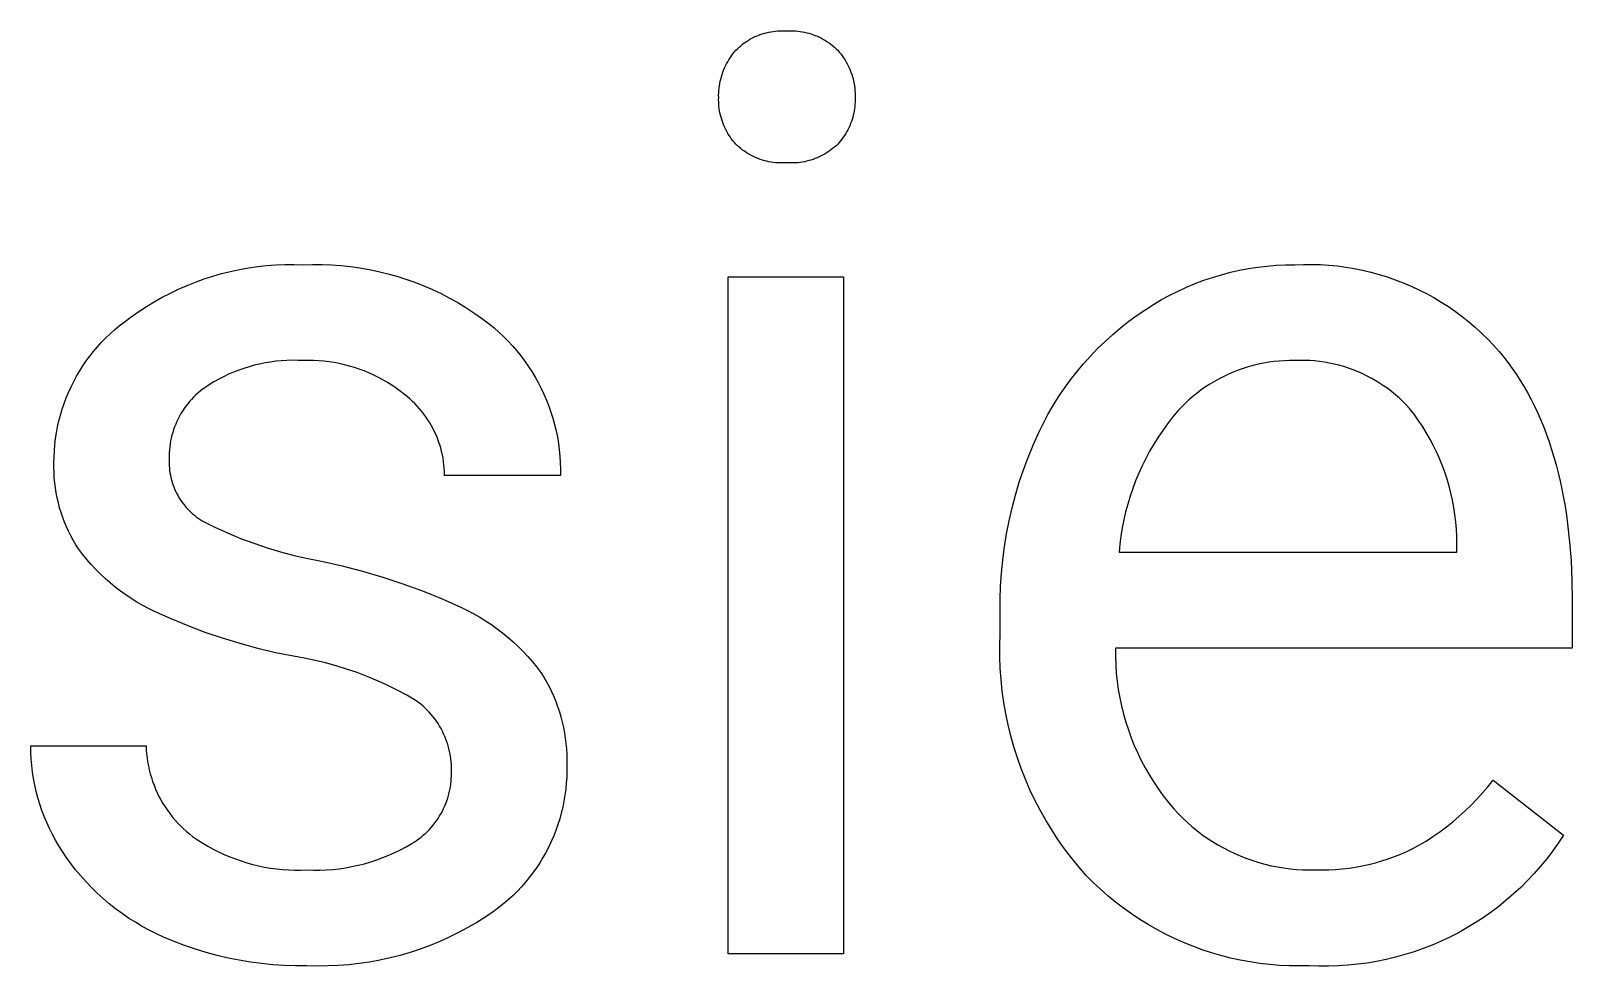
# Model space of a CAD drawing. Header units: millimetres. Extents: x 1102 to 5170, y 19 to 2862.
# Drawn here: x 3827.29 to 3873.35, y 199.08 to 227.03 of the extents above; entities that cross this region are included whole.
import ezdxf

# ---------------------------------------------------------------- set-up
doc = ezdxf.new("R2010")
doc.units = ezdxf.units.MM
doc.header["$MEASUREMENT"] = 0
doc.layers.add('Domyślny', color=7, linetype='Continuous', true_color=0x000000)

msp = doc.modelspace()

# ---------------------------------------------------------------- linework, layer by layer
at = {"layer": 'Domyślny'}
for p, q in [((3848.503, 226.583), (3848.555, 226.625)), ((3848.555, 226.625), (3848.609, 226.665)), ((3848.609, 226.665), (3848.664, 226.703)), ((3848.664, 226.703), (3848.72, 226.74)), ((3848.72, 226.74), (3848.778, 226.774)), ((3848.778, 226.774), (3848.837, 226.806)), ((3848.837, 226.806), (3848.896, 226.836)), ((3848.896, 226.836), (3848.957, 226.864)), ((3848.957, 226.864), (3849.019, 226.89)), ((3849.019, 226.89), (3849.082, 226.914)), ((3849.082, 226.914), (3849.145, 226.936)), ((3849.145, 226.936), (3849.209, 226.955)), ((3849.209, 226.955), (3849.274, 226.972)), ((3849.274, 226.972), (3849.339, 226.987)), ((3849.339, 226.987), (3849.405, 227)), ((3849.405, 227), (3849.472, 227.01)), ((3849.472, 227.01), (3849.538, 227.018)), ((3849.538, 227.018), (3849.605, 227.024)), ((3849.605, 227.024), (3849.672, 227.027)), ((3849.672, 227.027), (3849.739, 227.028)), ((3849.739, 227.028), (3849.806, 227.027)), ((3849.806, 227.027), (3849.873, 227.023)), ((3849.873, 227.023), (3849.94, 227.026)), ((3849.94, 227.026), (3850.007, 227.028)), ((3850.007, 227.028), (3850.075, 227.027)), ((3850.075, 227.027), (3850.142, 227.023)), ((3850.142, 227.023), (3850.209, 227.017)), ((3850.209, 227.017), (3850.276, 227.009)), ((3850.276, 227.009), (3850.342, 226.999)), ((3850.342, 226.999), (3850.408, 226.986)), ((3850.408, 226.986), (3850.474, 226.972)), ((3850.474, 226.972), (3850.539, 226.954)), ((3850.539, 226.954), (3850.604, 226.935)), ((3850.604, 226.935), (3850.667, 226.913)), ((3850.667, 226.913), (3850.73, 226.89)), ((3850.73, 226.89), (3850.793, 226.864)), ((3850.793, 226.864), (3850.854, 226.836)), ((3850.854, 226.836), (3850.914, 226.805)), ((3850.914, 226.805), (3850.973, 226.773)), ((3850.973, 226.773), (3851.031, 226.739)), ((3851.031, 226.739), (3851.088, 226.703)), ((3851.088, 226.703), (3851.143, 226.665)), ((3851.143, 226.665), (3851.197, 226.625)), ((3848.112, 226.106), (3848.147, 226.166)), ((3848.147, 226.166), (3848.185, 226.225)), ((3848.185, 226.225), (3848.225, 226.282)), ((3848.225, 226.282), (3848.266, 226.339)), ((3848.266, 226.339), (3848.31, 226.393)), ((3848.31, 226.393), (3848.355, 226.447)), ((3848.355, 226.447), (3848.403, 226.494)), ((3848.403, 226.494), (3848.452, 226.539)), ((3848.452, 226.539), (3848.503, 226.583)), ((3851.197, 226.625), (3851.25, 226.583)), ((3851.25, 226.583), (3851.301, 226.539)), ((3851.301, 226.539), (3851.351, 226.494)), ((3851.351, 226.494), (3851.399, 226.447)), ((3851.399, 226.447), (3851.445, 226.394)), ((3851.445, 226.394), (3851.489, 226.339)), ((3851.489, 226.339), (3851.531, 226.283)), ((3851.531, 226.283), (3851.571, 226.226)), ((3851.571, 226.226), (3851.61, 226.167)), ((3851.61, 226.167), (3851.646, 226.107)), ((3847.922, 225.656), (3847.942, 225.723)), ((3847.942, 225.723), (3847.965, 225.789)), ((3847.965, 225.789), (3847.99, 225.854)), ((3847.99, 225.854), (3848.017, 225.918)), ((3848.017, 225.918), (3848.047, 225.982)), ((3848.047, 225.982), (3848.078, 226.044)), ((3848.078, 226.044), (3848.112, 226.106)), ((3851.646, 226.107), (3851.68, 226.046)), ((3851.68, 226.046), (3851.712, 225.983)), ((3851.712, 225.983), (3851.742, 225.92)), ((3851.742, 225.92), (3851.769, 225.855)), ((3851.769, 225.855), (3851.795, 225.79)), ((3851.795, 225.79), (3851.818, 225.724)), ((3851.818, 225.724), (3851.839, 225.657)), ((3847.844, 225.174), (3847.848, 225.243)), ((3847.848, 225.243), (3847.855, 225.313)), ((3847.855, 225.313), (3847.863, 225.382)), ((3847.863, 225.382), (3847.875, 225.451)), ((3847.875, 225.451), (3847.888, 225.52)), ((3847.888, 225.52), (3847.904, 225.588)), ((3847.904, 225.588), (3847.922, 225.656)), ((3851.839, 225.657), (3851.857, 225.589)), ((3851.857, 225.589), (3851.873, 225.521)), ((3851.873, 225.521), (3851.887, 225.452)), ((3851.887, 225.452), (3851.898, 225.383)), ((3851.898, 225.383), (3851.907, 225.314)), ((3851.907, 225.314), (3851.914, 225.244)), ((3851.914, 225.244), (3851.918, 225.174)), ((3847.842, 225.104), (3847.844, 225.174)), ((3847.843, 225.034), (3847.842, 225.104)), ((3847.842, 224.968), (3847.843, 225.034)), ((3847.843, 224.901), (3847.842, 224.968)), ((3847.847, 224.835), (3847.843, 224.901)), ((3847.852, 224.769), (3847.847, 224.835)), ((3851.915, 224.835), (3851.91, 224.769)), ((3851.919, 224.901), (3851.915, 224.835)), ((3851.918, 225.174), (3851.92, 225.104)), ((3851.92, 225.104), (3851.919, 225.034)), ((3851.919, 225.034), (3851.92, 224.967)), ((3851.92, 224.967), (3851.919, 224.901)), ((3847.86, 224.704), (3847.852, 224.769)), ((3847.87, 224.638), (3847.86, 224.704)), ((3847.882, 224.573), (3847.87, 224.638)), ((3847.897, 224.509), (3847.882, 224.573)), ((3847.913, 224.445), (3847.897, 224.509)), ((3847.932, 224.381), (3847.913, 224.445)), ((3847.953, 224.318), (3847.932, 224.381)), ((3851.829, 224.38), (3851.808, 224.317)), ((3851.848, 224.443), (3851.829, 224.38)), ((3851.864, 224.508), (3851.848, 224.443)), ((3851.879, 224.572), (3851.864, 224.508)), ((3851.891, 224.637), (3851.879, 224.572)), ((3851.902, 224.703), (3851.891, 224.637)), ((3851.91, 224.769), (3851.902, 224.703)), ((3847.975, 224.256), (3847.953, 224.318)), ((3848, 224.195), (3847.975, 224.256)), ((3848.027, 224.135), (3848, 224.195)), ((3848.056, 224.075), (3848.027, 224.135)), ((3848.087, 224.017), (3848.056, 224.075)), ((3848.12, 223.959), (3848.087, 224.017)), ((3848.154, 223.903), (3848.12, 223.959)), ((3848.191, 223.848), (3848.154, 223.903)), ((3851.602, 223.902), (3851.565, 223.847)), ((3851.638, 223.958), (3851.602, 223.902)), ((3851.671, 224.015), (3851.638, 223.958)), ((3851.702, 224.074), (3851.671, 224.015)), ((3851.732, 224.133), (3851.702, 224.074)), ((3851.759, 224.194), (3851.732, 224.133)), ((3851.784, 224.255), (3851.759, 224.194)), ((3851.808, 224.317), (3851.784, 224.255)), ((3848.229, 223.794), (3848.191, 223.848)), ((3848.27, 223.741), (3848.229, 223.794)), ((3848.312, 223.69), (3848.27, 223.741)), ((3848.355, 223.641), (3848.312, 223.69)), ((3848.404, 223.595), (3848.355, 223.641)), ((3848.453, 223.55), (3848.404, 223.595)), ((3848.505, 223.508), (3848.453, 223.55)), ((3848.557, 223.467), (3848.505, 223.508)), ((3848.612, 223.428), (3848.557, 223.467)), ((3848.667, 223.391), (3848.612, 223.428)), ((3851.14, 223.429), (3851.085, 223.392)), ((3851.195, 223.468), (3851.14, 223.429)), ((3851.248, 223.508), (3851.195, 223.468)), ((3851.3, 223.551), (3851.248, 223.508)), ((3851.35, 223.595), (3851.3, 223.551)), ((3851.399, 223.641), (3851.35, 223.595)), ((3851.443, 223.69), (3851.399, 223.641)), ((3851.486, 223.741), (3851.443, 223.69)), ((3851.526, 223.793), (3851.486, 223.741)), ((3851.565, 223.847), (3851.526, 223.793)), ((3848.724, 223.356), (3848.667, 223.391)), ((3848.781, 223.323), (3848.724, 223.356)), ((3848.84, 223.292), (3848.781, 223.323)), ((3848.9, 223.262), (3848.84, 223.292)), ((3848.961, 223.235), (3848.9, 223.262)), ((3849.023, 223.21), (3848.961, 223.235)), ((3849.085, 223.187), (3849.023, 223.21)), ((3849.149, 223.166), (3849.085, 223.187)), ((3849.213, 223.148), (3849.149, 223.166)), ((3849.277, 223.131), (3849.213, 223.148)), ((3849.342, 223.117), (3849.277, 223.131)), ((3849.408, 223.105), (3849.342, 223.117)), ((3849.474, 223.095), (3849.408, 223.105)), ((3849.54, 223.088), (3849.474, 223.095)), ((3849.606, 223.082), (3849.54, 223.088)), ((3849.673, 223.079), (3849.606, 223.082)), ((3849.74, 223.079), (3849.673, 223.079)), ((3849.806, 223.08), (3849.74, 223.079)), ((3849.873, 223.084), (3849.806, 223.08)), ((3849.94, 223.08), (3849.873, 223.084)), ((3850.007, 223.079), (3849.94, 223.08)), ((3850.074, 223.08), (3850.007, 223.079)), ((3850.14, 223.083), (3850.074, 223.08)), ((3850.207, 223.088), (3850.14, 223.083)), ((3850.274, 223.096), (3850.207, 223.088)), ((3850.34, 223.106), (3850.274, 223.096)), ((3850.406, 223.118), (3850.34, 223.106)), ((3850.471, 223.132), (3850.406, 223.118)), ((3850.536, 223.149), (3850.471, 223.132)), ((3850.6, 223.167), (3850.536, 223.149)), ((3850.664, 223.188), (3850.6, 223.167)), ((3850.727, 223.211), (3850.664, 223.188)), ((3850.789, 223.236), (3850.727, 223.211)), ((3850.85, 223.263), (3850.789, 223.236)), ((3850.91, 223.292), (3850.85, 223.263)), ((3850.969, 223.323), (3850.91, 223.292)), ((3851.028, 223.357), (3850.969, 223.323)), ((3851.085, 223.392), (3851.028, 223.357)), ((3832.726, 219.697), (3832.989, 219.772)), ((3832.989, 219.772), (3833.254, 219.838)), ((3833.254, 219.838), (3833.522, 219.895)), ((3833.522, 219.895), (3833.791, 219.943)), ((3833.791, 219.943), (3834.061, 219.982)), ((3834.061, 219.982), (3834.333, 220.012)), ((3834.333, 220.012), (3834.605, 220.033)), ((3834.605, 220.033), (3834.878, 220.044)), ((3834.878, 220.044), (3835.152, 220.047)), ((3835.152, 220.047), (3835.425, 220.04)), ((3835.425, 220.04), (3835.708, 220.048)), ((3835.708, 220.048), (3835.992, 220.047)), ((3835.992, 220.047), (3836.275, 220.036)), ((3836.275, 220.036), (3836.558, 220.015)), ((3836.558, 220.015), (3836.84, 219.985)), ((3836.84, 219.985), (3837.121, 219.946)), ((3837.121, 219.946), (3837.401, 219.897)), ((3837.401, 219.897), (3837.678, 219.839)), ((3837.678, 219.839), (3837.954, 219.771)), ((3837.954, 219.771), (3838.227, 219.694)), ((3862.602, 219.662), (3862.868, 219.741)), ((3862.868, 219.741), (3863.137, 219.812)), ((3863.137, 219.812), (3863.407, 219.873)), ((3863.407, 219.873), (3863.68, 219.924)), ((3863.68, 219.924), (3863.955, 219.967)), ((3863.955, 219.967), (3864.231, 219.999)), ((3864.231, 219.999), (3864.507, 220.022)), ((3864.507, 220.022), (3864.785, 220.036)), ((3864.785, 220.036), (3865.062, 220.04)), ((3865.062, 220.04), (3865.317, 220.05)), ((3865.317, 220.05), (3865.571, 220.05)), ((3865.571, 220.05), (3865.826, 220.043)), ((3865.826, 220.043), (3866.08, 220.027)), ((3866.08, 220.027), (3866.333, 220.002)), ((3866.333, 220.002), (3866.585, 219.968)), ((3866.585, 219.968), (3866.836, 219.926)), ((3866.836, 219.926), (3867.086, 219.876)), ((3867.086, 219.876), (3867.333, 219.817)), ((3867.333, 219.817), (3867.579, 219.75)), ((3867.579, 219.75), (3867.822, 219.675)), ((3831.457, 219.194), (3831.704, 219.312)), ((3831.704, 219.312), (3831.955, 219.421)), ((3831.955, 219.421), (3832.209, 219.522)), ((3832.209, 219.522), (3832.466, 219.614)), ((3832.466, 219.614), (3832.726, 219.697)), ((3838.227, 219.694), (3838.497, 219.608)), ((3838.497, 219.608), (3838.764, 219.513)), ((3838.764, 219.513), (3839.028, 219.409)), ((3839.028, 219.409), (3839.289, 219.296)), ((3839.289, 219.296), (3839.545, 219.175)), ((3848.123, 199.45), (3848.123, 219.682)), ((3848.123, 219.682), (3851.57, 219.682)), ((3851.57, 219.682), (3851.57, 199.45)), ((3861.57, 219.253), (3861.823, 219.368)), ((3861.823, 219.368), (3862.079, 219.475)), ((3862.079, 219.475), (3862.339, 219.573)), ((3862.339, 219.573), (3862.602, 219.662)), ((3867.822, 219.675), (3868.062, 219.592)), ((3868.062, 219.592), (3868.3, 219.5)), ((3868.3, 219.5), (3868.534, 219.401)), ((3868.534, 219.401), (3868.765, 219.293)), ((3868.765, 219.293), (3868.992, 219.178)), ((3830.743, 218.793), (3830.976, 218.935)), ((3830.976, 218.935), (3831.215, 219.068)), ((3831.215, 219.068), (3831.457, 219.194)), ((3839.545, 219.175), (3839.797, 219.044)), ((3839.797, 219.044), (3840.044, 218.906)), ((3840.044, 218.906), (3840.287, 218.759)), ((3860.604, 218.706), (3860.839, 218.855)), ((3860.839, 218.855), (3861.078, 218.996)), ((3861.078, 218.996), (3861.322, 219.129)), ((3861.322, 219.129), (3861.57, 219.253)), ((3868.992, 219.178), (3869.215, 219.055)), ((3869.215, 219.055), (3869.434, 218.925)), ((3869.434, 218.925), (3869.648, 218.788)), ((3830.072, 218.322), (3830.29, 218.487)), ((3830.29, 218.487), (3830.514, 218.644)), ((3830.514, 218.644), (3830.743, 218.793)), ((3840.287, 218.759), (3840.525, 218.604)), ((3840.525, 218.604), (3840.757, 218.441)), ((3840.757, 218.441), (3840.984, 218.271)), ((3859.855, 218.157), (3860.098, 218.349)), ((3860.098, 218.349), (3860.348, 218.531)), ((3860.348, 218.531), (3860.604, 218.706)), ((3869.648, 218.788), (3869.857, 218.643)), ((3869.857, 218.643), (3870.062, 218.492)), ((3870.062, 218.492), (3870.261, 218.333)), ((3829.527, 217.851), (3829.657, 217.976)), ((3829.657, 217.976), (3829.791, 218.096)), ((3829.791, 218.096), (3829.93, 218.212)), ((3829.93, 218.212), (3830.072, 218.322)), ((3840.984, 218.271), (3841.132, 218.149)), ((3841.132, 218.149), (3841.276, 218.022)), ((3841.276, 218.022), (3841.416, 217.891)), ((3841.416, 217.891), (3841.551, 217.755)), ((3859.389, 217.75), (3859.618, 217.957)), ((3859.618, 217.957), (3859.855, 218.157)), ((3870.261, 218.333), (3870.455, 218.168)), ((3870.455, 218.168), (3870.643, 217.997)), ((3870.643, 217.997), (3870.825, 217.819)), ((3829.052, 217.31), (3829.164, 217.451)), ((3829.164, 217.451), (3829.28, 217.589)), ((3829.28, 217.589), (3829.401, 217.722)), ((3829.401, 217.722), (3829.527, 217.851)), ((3841.551, 217.755), (3841.682, 217.614)), ((3841.682, 217.614), (3841.808, 217.469)), ((3841.808, 217.469), (3841.928, 217.319)), ((3858.952, 217.311), (3859.167, 217.534)), ((3859.167, 217.534), (3859.389, 217.75)), ((3870.825, 217.819), (3871.001, 217.635)), ((3871.001, 217.635), (3871.171, 217.445)), ((3871.171, 217.445), (3871.305, 217.281)), ((3828.747, 216.864), (3828.843, 217.016)), ((3828.843, 217.016), (3828.945, 217.165)), ((3828.945, 217.165), (3829.052, 217.31)), ((3833.809, 216.991), (3833.653, 216.942)), ((3833.966, 217.034), (3833.809, 216.991)), ((3834.125, 217.072), (3833.966, 217.034)), ((3834.285, 217.104), (3834.125, 217.072)), ((3834.447, 217.131), (3834.285, 217.104)), ((3834.609, 217.153), (3834.447, 217.131)), ((3834.771, 217.169), (3834.609, 217.153)), ((3834.935, 217.179), (3834.771, 217.169)), ((3835.098, 217.183), (3834.935, 217.179)), ((3835.261, 217.182), (3835.098, 217.183)), ((3835.425, 217.175), (3835.261, 217.182)), ((3835.58, 217.178), (3835.425, 217.175)), ((3835.735, 217.176), (3835.58, 217.178)), ((3835.89, 217.168), (3835.735, 217.176)), ((3836.045, 217.156), (3835.89, 217.168)), ((3836.199, 217.137), (3836.045, 217.156)), ((3836.353, 217.114), (3836.199, 217.137)), ((3836.505, 217.085), (3836.353, 217.114)), ((3836.657, 217.051), (3836.505, 217.085)), ((3836.807, 217.012), (3836.657, 217.051)), ((3836.956, 216.968), (3836.807, 217.012)), ((3837.103, 216.918), (3836.956, 216.968)), ((3841.928, 217.319), (3842.044, 217.166)), ((3842.044, 217.166), (3842.154, 217.009)), ((3842.154, 217.009), (3842.259, 216.848)), ((3858.547, 216.843), (3858.745, 217.08)), ((3858.745, 217.08), (3858.952, 217.311)), ((3863.666, 216.987), (3863.516, 216.94)), ((3863.818, 217.029), (3863.666, 216.987)), ((3863.97, 217.066), (3863.818, 217.029)), ((3864.124, 217.098), (3863.97, 217.066)), ((3864.279, 217.124), (3864.124, 217.098)), ((3864.435, 217.145), (3864.279, 217.124)), ((3864.591, 217.16), (3864.435, 217.145)), ((3864.748, 217.171), (3864.591, 217.16)), ((3864.905, 217.176), (3864.748, 217.171)), ((3865.062, 217.175), (3864.905, 217.176)), ((3865.21, 217.18), (3865.062, 217.175)), ((3865.358, 217.179), (3865.21, 217.18)), ((3865.505, 217.173), (3865.358, 217.179)), ((3865.652, 217.163), (3865.505, 217.173)), ((3865.799, 217.147), (3865.652, 217.163)), ((3865.945, 217.126), (3865.799, 217.147)), ((3866.091, 217.1), (3865.945, 217.126)), ((3866.235, 217.07), (3866.091, 217.1)), ((3866.379, 217.034), (3866.235, 217.07)), ((3866.521, 216.994), (3866.379, 217.034)), ((3866.661, 216.949), (3866.521, 216.994)), ((3871.305, 217.281), (3871.434, 217.112)), ((3871.434, 217.112), (3871.56, 216.939)), ((3828.489, 216.389), (3828.57, 216.55)), ((3828.57, 216.55), (3828.656, 216.709)), ((3828.656, 216.709), (3828.747, 216.864)), ((3832.76, 216.539), (3832.62, 216.455)), ((3832.903, 216.619), (3832.76, 216.539)), ((3833.048, 216.694), (3832.903, 216.619)), ((3833.196, 216.764), (3833.048, 216.694)), ((3833.346, 216.828), (3833.196, 216.764)), ((3833.498, 216.888), (3833.346, 216.828)), ((3833.653, 216.942), (3833.498, 216.888)), ((3837.249, 216.864), (3837.103, 216.918)), ((3837.392, 216.805), (3837.249, 216.864)), ((3837.534, 216.74), (3837.392, 216.805)), ((3837.673, 216.671), (3837.534, 216.74)), ((3837.809, 216.598), (3837.673, 216.671)), ((3837.943, 216.519), (3837.809, 216.598)), ((3838.075, 216.436), (3837.943, 216.519)), ((3842.259, 216.848), (3842.358, 216.683)), ((3842.358, 216.683), (3842.451, 216.516)), ((3842.451, 216.516), (3842.539, 216.345)), ((3858.174, 216.348), (3858.356, 216.599)), ((3858.356, 216.599), (3858.547, 216.843)), ((3862.659, 216.554), (3862.524, 216.472)), ((3862.796, 216.63), (3862.659, 216.554)), ((3862.935, 216.702), (3862.796, 216.63)), ((3863.078, 216.769), (3862.935, 216.702)), ((3863.222, 216.831), (3863.078, 216.769)), ((3863.368, 216.888), (3863.222, 216.831)), ((3863.516, 216.94), (3863.368, 216.888)), ((3866.8, 216.899), (3866.661, 216.949)), ((3866.937, 216.844), (3866.8, 216.899)), ((3867.073, 216.785), (3866.937, 216.844)), ((3867.206, 216.721), (3867.073, 216.785)), ((3867.337, 216.653), (3867.206, 216.721)), ((3867.465, 216.58), (3867.337, 216.653)), ((3867.591, 216.503), (3867.465, 216.58)), ((3867.715, 216.422), (3867.591, 216.503)), ((3871.56, 216.939), (3871.681, 216.762)), ((3871.681, 216.762), (3871.798, 216.58)), ((3871.798, 216.58), (3871.911, 216.394)), ((3828.282, 215.89), (3828.345, 216.059)), ((3828.345, 216.059), (3828.415, 216.225)), ((3828.415, 216.225), (3828.489, 216.389)), ((3832.149, 216.08), (3832.088, 216.016)), ((3832.212, 216.141), (3832.149, 216.08)), ((3832.277, 216.201), (3832.212, 216.141)), ((3832.344, 216.258), (3832.277, 216.201)), ((3832.412, 216.313), (3832.344, 216.258)), ((3832.483, 216.365), (3832.412, 216.313)), ((3832.62, 216.455), (3832.483, 216.365)), ((3838.203, 216.349), (3838.075, 216.436)), ((3838.328, 216.257), (3838.203, 216.349)), ((3838.45, 216.161), (3838.328, 216.257)), ((3838.531, 216.097), (3838.45, 216.161)), ((3838.61, 216.03), (3838.531, 216.097)), ((3842.539, 216.345), (3842.621, 216.171)), ((3842.621, 216.171), (3842.697, 215.995)), ((3857.837, 215.828), (3858.001, 216.091)), ((3858.001, 216.091), (3858.174, 216.348)), ((3862.016, 216.103), (3861.897, 216.001)), ((3862.138, 216.202), (3862.016, 216.103)), ((3862.264, 216.297), (3862.138, 216.202)), ((3862.392, 216.387), (3862.264, 216.297)), ((3862.524, 216.472), (3862.392, 216.387)), ((3867.835, 216.337), (3867.715, 216.422)), ((3867.952, 216.247), (3867.835, 216.337)), ((3868.067, 216.154), (3867.952, 216.247)), ((3868.178, 216.057), (3868.067, 216.154)), ((3868.286, 215.956), (3868.178, 216.057)), ((3871.911, 216.394), (3872.019, 216.203)), ((3872.019, 216.203), (3872.124, 216.008)), ((3828.173, 215.547), (3828.224, 215.719)), ((3828.224, 215.719), (3828.282, 215.89)), ((3831.774, 215.592), (3831.731, 215.515)), ((3831.821, 215.667), (3831.774, 215.592)), ((3831.869, 215.74), (3831.821, 215.667)), ((3831.92, 215.812), (3831.869, 215.74)), ((3831.974, 215.882), (3831.92, 215.812)), ((3832.03, 215.95), (3831.974, 215.882)), ((3832.088, 216.016), (3832.03, 215.95)), ((3838.687, 215.96), (3838.61, 216.03)), ((3838.761, 215.888), (3838.687, 215.96)), ((3838.833, 215.813), (3838.761, 215.888)), ((3838.902, 215.736), (3838.833, 215.813)), ((3838.968, 215.657), (3838.902, 215.736)), ((3839.032, 215.576), (3838.968, 215.657)), ((3839.093, 215.492), (3839.032, 215.576)), ((3842.697, 215.995), (3842.766, 215.816)), ((3842.766, 215.816), (3842.83, 215.635)), ((3842.83, 215.635), (3842.887, 215.452)), ((3857.682, 215.56), (3857.837, 215.828)), ((3861.562, 215.669), (3861.406, 215.481)), ((3861.67, 215.783), (3861.562, 215.669)), ((3861.782, 215.894), (3861.67, 215.783)), ((3861.897, 216.001), (3861.782, 215.894)), ((3868.39, 215.851), (3868.286, 215.956)), ((3868.491, 215.743), (3868.39, 215.851)), ((3868.624, 215.57), (3868.491, 215.743)), ((3868.751, 215.393), (3868.624, 215.57)), ((3872.124, 216.008), (3872.224, 215.809)), ((3872.224, 215.809), (3872.319, 215.605)), ((3872.319, 215.605), (3872.411, 215.397)), ((3828.054, 215.02), (3828.087, 215.197)), ((3828.087, 215.197), (3828.127, 215.373)), ((3828.127, 215.373), (3828.173, 215.547)), ((3831.555, 215.112), (3831.528, 215.028)), ((3831.584, 215.195), (3831.555, 215.112)), ((3831.617, 215.277), (3831.584, 215.195)), ((3831.652, 215.358), (3831.617, 215.277)), ((3831.69, 215.437), (3831.652, 215.358)), ((3831.731, 215.515), (3831.69, 215.437)), ((3839.151, 215.407), (3839.093, 215.492)), ((3839.206, 215.319), (3839.151, 215.407)), ((3839.258, 215.23), (3839.206, 215.319)), ((3839.307, 215.139), (3839.258, 215.23)), ((3839.354, 215.046), (3839.307, 215.139)), ((3842.887, 215.452), (3842.939, 215.267)), ((3842.939, 215.267), (3842.983, 215.08)), ((3857.401, 215.009), (3857.537, 215.287)), ((3857.537, 215.287), (3857.682, 215.56)), ((3861.255, 215.288), (3861.112, 215.09)), ((3861.406, 215.481), (3861.255, 215.288)), ((3868.872, 215.212), (3868.751, 215.393)), ((3868.987, 215.026), (3868.872, 215.212)), ((3872.411, 215.397), (3872.498, 215.185)), ((3872.498, 215.185), (3872.581, 214.968)), ((3827.99, 214.483), (3828.005, 214.663)), ((3828.005, 214.663), (3828.026, 214.842)), ((3828.026, 214.842), (3828.054, 215.02)), ((3831.45, 214.685), (3831.439, 214.598)), ((3831.465, 214.772), (3831.45, 214.685)), ((3831.483, 214.858), (3831.465, 214.772)), ((3831.504, 214.944), (3831.483, 214.858)), ((3831.528, 215.028), (3831.504, 214.944)), ((3839.396, 214.952), (3839.354, 215.046)), ((3839.436, 214.856), (3839.396, 214.952)), ((3839.473, 214.76), (3839.436, 214.856)), ((3839.506, 214.662), (3839.473, 214.76)), ((3839.536, 214.563), (3839.506, 214.662)), ((3842.983, 215.08), (3843.022, 214.892)), ((3843.022, 214.892), (3843.054, 214.702)), ((3843.054, 214.702), (3843.079, 214.512)), ((3857.239, 214.648), (3857.401, 215.009)), ((3860.844, 214.68), (3860.721, 214.468)), ((3860.975, 214.887), (3860.844, 214.68)), ((3861.112, 215.09), (3860.975, 214.887)), ((3869.096, 214.837), (3868.987, 215.026)), ((3869.198, 214.645), (3869.096, 214.837)), ((3872.581, 214.968), (3872.66, 214.747)), ((3872.66, 214.747), (3872.734, 214.521)), ((3827.978, 214.123), (3827.981, 214.303)), ((3827.981, 214.303), (3827.99, 214.483)), ((3831.421, 214.246), (3831.419, 214.175)), ((3831.424, 214.422), (3831.421, 214.334)), ((3831.421, 214.334), (3831.421, 214.246)), ((3831.43, 214.51), (3831.424, 214.422)), ((3831.439, 214.598), (3831.43, 214.51)), ((3839.562, 214.463), (3839.536, 214.563)), ((3839.585, 214.362), (3839.562, 214.463)), ((3839.605, 214.26), (3839.585, 214.362)), ((3839.621, 214.158), (3839.605, 214.26)), ((3843.079, 214.512), (3843.098, 214.321)), ((3843.098, 214.321), (3843.11, 214.129)), ((3856.951, 213.912), (3857.089, 214.282)), ((3857.089, 214.282), (3857.239, 214.648)), ((3860.605, 214.253), (3860.497, 214.034)), ((3860.721, 214.468), (3860.605, 214.253)), ((3869.294, 214.449), (3869.198, 214.645)), ((3869.383, 214.25), (3869.294, 214.449)), ((3869.465, 214.048), (3869.383, 214.25)), ((3872.734, 214.521), (3872.804, 214.291)), ((3872.804, 214.291), (3872.87, 214.057)), ((3827.976, 213.972), (3827.978, 214.123)), ((3827.98, 213.821), (3827.976, 213.972)), ((3827.989, 213.67), (3827.98, 213.821)), ((3831.419, 214.175), (3831.42, 214.104)), ((3831.42, 214.104), (3831.422, 214.032)), ((3831.422, 214.032), (3831.427, 213.961)), ((3831.427, 213.961), (3831.435, 213.89)), ((3831.435, 213.89), (3831.445, 213.82)), ((3831.445, 213.82), (3831.458, 213.75)), ((3831.458, 213.75), (3831.473, 213.68)), ((3839.634, 214.055), (3839.621, 214.158)), ((3839.644, 213.952), (3839.634, 214.055)), ((3839.65, 213.849), (3839.644, 213.952)), ((3839.652, 213.746), (3839.65, 213.849)), ((3843.115, 213.746), (3839.652, 213.746)), ((3843.11, 214.129), (3843.116, 213.938)), ((3843.116, 213.938), (3843.115, 213.746)), ((3856.825, 213.537), (3856.951, 213.912)), ((3860.395, 213.811), (3860.302, 213.585)), ((3860.497, 214.034), (3860.395, 213.811)), ((3869.541, 213.843), (3869.465, 214.048)), ((3869.609, 213.636), (3869.541, 213.843)), ((3872.87, 214.057), (3872.932, 213.819)), ((3872.932, 213.819), (3872.989, 213.576)), ((3828.003, 213.52), (3827.989, 213.67)), ((3828.022, 213.37), (3828.003, 213.52)), ((3828.046, 213.22), (3828.022, 213.37)), ((3831.473, 213.68), (3831.49, 213.611)), ((3831.49, 213.611), (3831.51, 213.542)), ((3831.51, 213.542), (3831.532, 213.474)), ((3831.532, 213.474), (3831.556, 213.407)), ((3831.556, 213.407), (3831.583, 213.341)), ((3831.583, 213.341), (3831.612, 213.276)), ((3831.612, 213.276), (3831.643, 213.212)), ((3856.711, 213.158), (3856.825, 213.537)), ((3860.215, 213.356), (3860.137, 213.124)), ((3860.302, 213.585), (3860.215, 213.356)), ((3869.671, 213.427), (3869.609, 213.636)), ((3869.725, 213.216), (3869.671, 213.427)), ((3872.989, 213.576), (3873.042, 213.328)), ((3873.042, 213.328), (3873.091, 213.076)), ((3828.075, 213.072), (3828.046, 213.22)), ((3828.109, 212.925), (3828.075, 213.072)), ((3828.148, 212.779), (3828.109, 212.925)), ((3831.643, 213.212), (3831.677, 213.149)), ((3831.677, 213.149), (3831.712, 213.087)), ((3831.712, 213.087), (3831.75, 213.027)), ((3831.75, 213.027), (3831.79, 212.968)), ((3831.79, 212.968), (3831.832, 212.91)), ((3831.832, 212.91), (3831.875, 212.854)), ((3831.875, 212.854), (3831.921, 212.799)), ((3856.61, 212.776), (3856.711, 213.158)), ((3860.067, 212.889), (3860.004, 212.653)), ((3860.137, 213.124), (3860.067, 212.889)), ((3869.773, 213.003), (3869.725, 213.216)), ((3869.813, 212.789), (3869.773, 213.003)), ((3873.091, 213.076), (3873.136, 212.82)), ((3873.136, 212.82), (3873.176, 212.56)), ((3828.192, 212.634), (3828.148, 212.779)), ((3828.24, 212.491), (3828.192, 212.634)), ((3828.294, 212.35), (3828.24, 212.491)), ((3828.352, 212.21), (3828.294, 212.35)), ((3831.921, 212.799), (3831.969, 212.746)), ((3831.969, 212.746), (3832.018, 212.694)), ((3832.018, 212.694), (3832.069, 212.645)), ((3832.069, 212.645), (3832.122, 212.597)), ((3832.122, 212.597), (3832.176, 212.551)), ((3832.176, 212.551), (3832.232, 212.506)), ((3832.232, 212.506), (3832.29, 212.464)), ((3832.29, 212.464), (3832.349, 212.424)), ((3832.349, 212.424), (3832.409, 212.386)), ((3832.409, 212.386), (3832.785, 212.199)), ((3856.445, 212.003), (3856.521, 212.391)), ((3856.521, 212.391), (3856.61, 212.776)), ((3859.949, 212.414), (3859.903, 212.174)), ((3860.004, 212.653), (3859.949, 212.414)), ((3869.846, 212.573), (3869.813, 212.789)), ((3869.872, 212.356), (3869.846, 212.573)), ((3869.89, 212.139), (3869.872, 212.356)), ((3873.176, 212.56), (3873.213, 212.295)), ((3828.415, 212.073), (3828.352, 212.21)), ((3828.483, 211.938), (3828.415, 212.073)), ((3828.555, 211.805), (3828.483, 211.938)), ((3832.785, 212.199), (3833.167, 212.024)), ((3833.167, 212.024), (3833.554, 211.863)), ((3856.381, 211.612), (3856.445, 212.003)), ((3859.864, 211.932), (3859.833, 211.69)), ((3859.903, 212.174), (3859.864, 211.932)), ((3869.901, 211.921), (3869.89, 212.139)), ((3869.905, 211.703), (3869.901, 211.921)), ((3873.213, 212.295), (3873.272, 211.752)), ((3828.631, 211.674), (3828.555, 211.805)), ((3828.712, 211.547), (3828.631, 211.674)), ((3828.832, 211.389), (3828.712, 211.547)), ((3833.554, 211.863), (3833.947, 211.715)), ((3833.947, 211.715), (3834.345, 211.58)), ((3834.345, 211.58), (3834.747, 211.459)), ((3834.747, 211.459), (3835.153, 211.352)), ((3856.331, 211.22), (3856.381, 211.612)), ((3859.833, 211.69), (3859.811, 211.446)), ((3859.811, 211.446), (3869.905, 211.446)), ((3869.905, 211.446), (3869.905, 211.703)), ((3873.272, 211.752), (3873.315, 211.192)), ((3828.956, 211.235), (3828.832, 211.389)), ((3829.086, 211.085), (3828.956, 211.235)), ((3829.221, 210.94), (3829.086, 211.085)), ((3835.153, 211.352), (3835.562, 211.258)), ((3835.562, 211.258), (3835.975, 211.179)), ((3835.975, 211.179), (3836.59, 211.042)), ((3836.59, 211.042), (3837.201, 210.885)), ((3856.293, 210.827), (3856.331, 211.22)), ((3873.315, 211.192), (3873.34, 210.614)), ((3829.361, 210.8), (3829.221, 210.94)), ((3829.505, 210.664), (3829.361, 210.8)), ((3829.654, 210.533), (3829.505, 210.664)), ((3829.807, 210.407), (3829.654, 210.533)), ((3837.201, 210.885), (3837.806, 210.707)), ((3837.806, 210.707), (3838.404, 210.509)), ((3838.404, 210.509), (3838.995, 210.29)), ((3856.267, 210.432), (3856.293, 210.827)), ((3873.34, 210.614), (3873.349, 210.019)), ((3829.964, 210.286), (3829.807, 210.407)), ((3830.125, 210.171), (3829.964, 210.286)), ((3830.29, 210.061), (3830.125, 210.171)), ((3830.459, 209.957), (3830.29, 210.061)), ((3838.995, 210.29), (3839.579, 210.051)), ((3839.579, 210.051), (3840.154, 209.793)), ((3856.255, 210.037), (3856.267, 210.432)), ((3830.63, 209.859), (3830.459, 209.957)), ((3830.806, 209.766), (3830.63, 209.859)), ((3830.984, 209.679), (3830.806, 209.766)), ((3831.482, 209.454), (3830.984, 209.679)), ((3840.154, 209.793), (3840.34, 209.703)), ((3840.34, 209.703), (3840.523, 209.607)), ((3840.523, 209.607), (3840.703, 209.505)), ((3856.256, 209.642), (3856.255, 210.037)), ((3856.256, 209.006), (3856.256, 209.642)), ((3873.349, 210.019), (3873.349, 208.581)), ((3831.988, 209.246), (3831.482, 209.454)), ((3832.5, 209.053), (3831.988, 209.246)), ((3840.703, 209.505), (3840.879, 209.397)), ((3840.879, 209.397), (3841.052, 209.284)), ((3841.052, 209.284), (3841.22, 209.164)), ((3841.22, 209.164), (3841.385, 209.039)), ((3833.018, 208.877), (3832.5, 209.053)), ((3833.541, 208.717), (3833.018, 208.877)), ((3834.069, 208.574), (3833.541, 208.717)), ((3841.385, 209.039), (3841.545, 208.908)), ((3841.545, 208.908), (3841.7, 208.772)), ((3841.7, 208.772), (3841.851, 208.631)), ((3856.244, 208.665), (3856.256, 209.006)), ((3856.245, 208.323), (3856.244, 208.665)), ((3834.601, 208.447), (3834.069, 208.574)), ((3835.137, 208.338), (3834.601, 208.447)), ((3835.459, 208.283), (3835.137, 208.338)), ((3835.779, 208.217), (3835.459, 208.283)), ((3836.097, 208.141), (3835.779, 208.217)), ((3841.851, 208.631), (3841.997, 208.484)), ((3841.997, 208.484), (3842.138, 208.333)), ((3842.138, 208.333), (3842.274, 208.177)), ((3856.257, 207.982), (3856.245, 208.323)), ((3873.349, 208.581), (3859.699, 208.581)), ((3859.699, 208.581), (3859.699, 208.333)), ((3859.699, 208.333), (3859.708, 208.084)), ((3836.413, 208.055), (3836.097, 208.141)), ((3836.725, 207.959), (3836.413, 208.055)), ((3837.035, 207.853), (3836.725, 207.959)), ((3837.34, 207.736), (3837.035, 207.853)), ((3842.274, 208.177), (3842.404, 208.017)), ((3842.404, 208.017), (3842.529, 207.852)), ((3842.529, 207.852), (3842.615, 207.715)), ((3856.281, 207.641), (3856.257, 207.982)), ((3859.708, 208.084), (3859.725, 207.836)), ((3859.725, 207.836), (3859.751, 207.589)), ((3837.642, 207.61), (3837.34, 207.736)), ((3837.94, 207.475), (3837.642, 207.61)), ((3838.233, 207.33), (3837.94, 207.475)), ((3838.521, 207.175), (3838.233, 207.33)), ((3842.615, 207.715), (3842.697, 207.575)), ((3842.697, 207.575), (3842.773, 207.432)), ((3842.773, 207.432), (3842.845, 207.287)), ((3842.845, 207.287), (3842.912, 207.14)), ((3856.316, 207.301), (3856.281, 207.641)), ((3856.363, 206.963), (3856.316, 207.301)), ((3859.751, 207.589), (3859.785, 207.343)), ((3859.785, 207.343), (3859.829, 207.098)), ((3838.804, 207.012), (3838.521, 207.175)), ((3838.874, 206.96), (3838.804, 207.012)), ((3838.941, 206.906), (3838.874, 206.96)), ((3839.007, 206.85), (3838.941, 206.906)), ((3839.071, 206.792), (3839.007, 206.85)), ((3842.912, 207.14), (3842.974, 206.99)), ((3842.974, 206.99), (3843.03, 206.838)), ((3843.03, 206.838), (3843.082, 206.684)), ((3856.421, 206.626), (3856.363, 206.963)), ((3859.829, 207.098), (3859.88, 206.855)), ((3859.88, 206.855), (3859.94, 206.614)), ((3839.132, 206.731), (3839.071, 206.792)), ((3839.192, 206.669), (3839.132, 206.731)), ((3839.249, 206.604), (3839.192, 206.669)), ((3839.305, 206.538), (3839.249, 206.604)), ((3839.357, 206.469), (3839.305, 206.538)), ((3839.408, 206.399), (3839.357, 206.469)), ((3839.456, 206.327), (3839.408, 206.399)), ((3843.082, 206.684), (3843.128, 206.529)), ((3843.128, 206.529), (3843.169, 206.372)), ((3843.169, 206.372), (3843.205, 206.214)), ((3856.491, 206.291), (3856.421, 206.626)), ((3859.94, 206.614), (3860.008, 206.375)), ((3860.008, 206.375), (3860.085, 206.139)), ((3839.502, 206.254), (3839.456, 206.327)), ((3839.545, 206.179), (3839.502, 206.254)), ((3839.585, 206.103), (3839.545, 206.179)), ((3839.623, 206.025), (3839.585, 206.103)), ((3839.658, 205.946), (3839.623, 206.025)), ((3839.69, 205.866), (3839.658, 205.946)), ((3843.205, 206.214), (3843.235, 206.055)), ((3843.235, 206.055), (3843.26, 205.895)), ((3856.572, 205.959), (3856.491, 206.291)), ((3856.665, 205.63), (3856.572, 205.959)), ((3860.085, 206.139), (3860.17, 205.905)), ((3860.17, 205.905), (3860.263, 205.675)), ((3827.29, 205.469), (3827.287, 205.666)), ((3827.287, 205.666), (3830.733, 205.666)), ((3827.3, 205.273), (3827.29, 205.469)), ((3830.733, 205.666), (3830.738, 205.545)), ((3830.738, 205.545), (3830.747, 205.425)), ((3839.72, 205.785), (3839.69, 205.866)), ((3839.747, 205.702), (3839.72, 205.785)), ((3839.771, 205.619), (3839.747, 205.702)), ((3839.792, 205.536), (3839.771, 205.619)), ((3839.81, 205.451), (3839.792, 205.536)), ((3839.826, 205.366), (3839.81, 205.451)), ((3843.26, 205.895), (3843.279, 205.734)), ((3843.279, 205.734), (3843.293, 205.573)), ((3843.293, 205.573), (3843.302, 205.411)), ((3856.768, 205.305), (3856.665, 205.63)), ((3860.263, 205.675), (3860.364, 205.448)), ((3860.364, 205.448), (3860.473, 205.224)), ((3827.317, 205.077), (3827.3, 205.273)), ((3827.34, 204.881), (3827.317, 205.077)), ((3830.747, 205.425), (3830.761, 205.304)), ((3830.761, 205.304), (3830.778, 205.184)), ((3830.778, 205.184), (3830.8, 205.065)), ((3830.8, 205.065), (3830.825, 204.947)), ((3839.838, 205.281), (3839.826, 205.366)), ((3839.848, 205.195), (3839.838, 205.281)), ((3839.854, 205.108), (3839.848, 205.195)), ((3839.858, 205.022), (3839.854, 205.108)), ((3839.858, 204.936), (3839.858, 205.022)), ((3843.302, 205.411), (3843.305, 205.249)), ((3843.305, 205.249), (3843.303, 205.087)), ((3843.303, 205.087), (3843.304, 204.906)), ((3856.883, 204.983), (3856.768, 205.305)), ((3857.008, 204.665), (3856.883, 204.983)), ((3860.473, 205.224), (3860.589, 205.005)), ((3860.589, 205.005), (3860.713, 204.789)), ((3827.37, 204.687), (3827.34, 204.881)), ((3827.407, 204.493), (3827.37, 204.687)), ((3830.825, 204.947), (3830.855, 204.83)), ((3830.855, 204.83), (3830.889, 204.714)), ((3830.889, 204.714), (3830.927, 204.599)), ((3830.927, 204.599), (3830.968, 204.485)), ((3839.836, 204.513), (3839.846, 204.597)), ((3839.846, 204.597), (3839.852, 204.681)), ((3839.852, 204.681), (3839.856, 204.765)), ((3839.856, 204.849), (3839.858, 204.936)), ((3839.856, 204.765), (3839.856, 204.849)), ((3843.289, 204.545), (3843.271, 204.365)), ((3843.3, 204.726), (3843.289, 204.545)), ((3843.304, 204.906), (3843.3, 204.726)), ((3857.145, 204.352), (3857.008, 204.665)), ((3860.713, 204.789), (3860.845, 204.579)), ((3860.845, 204.579), (3860.984, 204.372)), ((3870.83, 204.443), (3870.985, 204.637)), ((3870.985, 204.637), (3873.088, 202.995)), ((3827.45, 204.301), (3827.407, 204.493)), ((3827.5, 204.111), (3827.45, 204.301)), ((3827.556, 203.922), (3827.5, 204.111)), ((3830.968, 204.485), (3831.014, 204.373)), ((3831.014, 204.373), (3831.064, 204.262)), ((3831.064, 204.262), (3831.117, 204.154)), ((3831.117, 204.154), (3831.174, 204.047)), ((3839.719, 204.023), (3839.746, 204.103)), ((3839.746, 204.103), (3839.77, 204.183)), ((3839.77, 204.183), (3839.791, 204.265)), ((3839.791, 204.265), (3839.809, 204.347)), ((3839.809, 204.347), (3839.824, 204.43)), ((3839.824, 204.43), (3839.836, 204.513)), ((3843.248, 204.186), (3843.218, 204.008)), ((3843.271, 204.365), (3843.248, 204.186)), ((3857.292, 204.043), (3857.145, 204.352)), ((3860.984, 204.372), (3861.13, 204.171)), ((3861.13, 204.171), (3861.283, 203.975)), ((3870.332, 203.895), (3870.504, 204.072)), ((3870.504, 204.072), (3870.67, 204.255)), ((3870.67, 204.255), (3870.83, 204.443)), ((3827.619, 203.736), (3827.556, 203.922)), ((3827.688, 203.551), (3827.619, 203.736)), ((3831.174, 204.047), (3831.235, 203.942)), ((3831.235, 203.942), (3831.299, 203.84)), ((3831.299, 203.84), (3831.367, 203.739)), ((3831.367, 203.739), (3831.438, 203.641)), ((3831.438, 203.641), (3831.512, 203.546)), ((3839.504, 203.567), (3839.546, 203.64)), ((3839.546, 203.64), (3839.586, 203.714)), ((3839.586, 203.714), (3839.623, 203.789)), ((3839.623, 203.789), (3839.658, 203.866)), ((3839.658, 203.866), (3839.69, 203.944)), ((3839.69, 203.944), (3839.719, 204.023)), ((3843.14, 203.655), (3843.092, 203.481)), ((3843.182, 203.831), (3843.14, 203.655)), ((3843.218, 204.008), (3843.182, 203.831)), ((3857.449, 203.74), (3857.292, 204.043)), ((3857.616, 203.442), (3857.449, 203.74)), ((3861.283, 203.975), (3861.442, 203.785)), ((3861.442, 203.785), (3861.572, 203.645)), ((3861.572, 203.645), (3861.706, 203.51)), ((3869.971, 203.557), (3870.154, 203.723)), ((3870.154, 203.723), (3870.332, 203.895)), ((3827.763, 203.369), (3827.688, 203.551)), ((3827.844, 203.19), (3827.763, 203.369)), ((3827.932, 203.014), (3827.844, 203.19)), ((3831.512, 203.546), (3831.59, 203.453)), ((3831.59, 203.453), (3831.671, 203.363)), ((3831.671, 203.363), (3831.755, 203.276)), ((3831.755, 203.276), (3831.842, 203.192)), ((3831.842, 203.192), (3831.932, 203.111)), ((3839.139, 203.105), (3839.198, 203.166)), ((3839.198, 203.166), (3839.255, 203.228)), ((3839.255, 203.228), (3839.309, 203.292)), ((3839.309, 203.292), (3839.361, 203.358)), ((3839.361, 203.358), (3839.411, 203.426)), ((3839.411, 203.426), (3839.459, 203.496)), ((3839.459, 203.496), (3839.504, 203.567)), ((3842.978, 203.138), (3842.912, 202.97)), ((3843.038, 203.309), (3842.978, 203.138)), ((3843.092, 203.481), (3843.038, 203.309)), ((3857.794, 203.15), (3857.616, 203.442)), ((3857.981, 202.864), (3857.794, 203.15)), ((3861.706, 203.51), (3861.844, 203.379)), ((3861.844, 203.379), (3861.987, 203.254)), ((3861.987, 203.254), (3862.135, 203.133)), ((3869.391, 203.095), (3869.589, 203.243)), ((3869.589, 203.243), (3869.782, 203.397)), ((3869.782, 203.397), (3869.971, 203.557)), ((3828.025, 202.841), (3827.932, 203.014)), ((3828.124, 202.671), (3828.025, 202.841)), ((3831.932, 203.111), (3832.024, 203.033)), ((3832.024, 203.033), (3832.119, 202.958)), ((3832.119, 202.958), (3832.269, 202.855)), ((3832.269, 202.855), (3832.422, 202.758)), ((3832.422, 202.758), (3832.578, 202.665)), ((3838.507, 202.649), (3838.674, 202.746)), ((3838.674, 202.746), (3838.746, 202.79)), ((3838.746, 202.79), (3838.816, 202.837)), ((3838.816, 202.837), (3838.884, 202.886)), ((3838.884, 202.886), (3838.951, 202.937)), ((3838.951, 202.937), (3839.015, 202.991)), ((3839.015, 202.991), (3839.078, 203.047)), ((3839.078, 203.047), (3839.139, 203.105)), ((3842.84, 202.804), (3842.763, 202.641)), ((3842.912, 202.97), (3842.84, 202.804)), ((3858.179, 202.585), (3857.981, 202.864)), ((3862.135, 203.133), (3862.286, 203.018)), ((3862.286, 203.018), (3862.442, 202.908)), ((3862.442, 202.908), (3862.601, 202.803)), ((3862.601, 202.803), (3862.764, 202.704)), ((3862.764, 202.704), (3862.93, 202.611)), ((3868.591, 202.598), (3868.769, 202.691)), ((3868.769, 202.691), (3868.981, 202.819)), ((3868.981, 202.819), (3869.188, 202.954)), ((3869.188, 202.954), (3869.391, 203.095)), ((3872.929, 202.754), (3872.762, 202.518)), ((3873.088, 202.995), (3872.929, 202.754)), ((3828.229, 202.504), (3828.124, 202.671)), ((3828.34, 202.341), (3828.229, 202.504)), ((3828.48, 202.148), (3828.34, 202.341)), ((3832.578, 202.665), (3832.737, 202.578)), ((3832.737, 202.578), (3832.899, 202.496)), ((3832.899, 202.496), (3833.063, 202.419)), ((3833.063, 202.419), (3833.23, 202.348)), ((3833.23, 202.348), (3833.399, 202.283)), ((3833.399, 202.283), (3833.571, 202.223)), ((3833.571, 202.223), (3833.744, 202.169)), ((3837.443, 202.196), (3837.626, 202.256)), ((3837.626, 202.256), (3837.808, 202.322)), ((3837.808, 202.322), (3837.987, 202.395)), ((3837.987, 202.395), (3838.163, 202.473)), ((3838.163, 202.473), (3838.337, 202.558)), ((3838.337, 202.558), (3838.507, 202.649)), ((3842.591, 202.323), (3842.497, 202.169)), ((3842.68, 202.48), (3842.591, 202.323)), ((3842.763, 202.641), (3842.68, 202.48)), ((3858.385, 202.313), (3858.179, 202.585)), ((3858.601, 202.048), (3858.385, 202.313)), ((3862.93, 202.611), (3863.099, 202.523)), ((3863.099, 202.523), (3863.271, 202.442)), ((3863.271, 202.442), (3863.446, 202.366)), ((3863.446, 202.366), (3863.623, 202.297)), ((3863.623, 202.297), (3863.803, 202.234)), ((3863.803, 202.234), (3863.985, 202.177)), ((3867.467, 202.168), (3867.66, 202.224)), ((3867.66, 202.224), (3867.851, 202.286)), ((3867.851, 202.286), (3868.04, 202.355)), ((3868.04, 202.355), (3868.226, 202.43)), ((3868.226, 202.43), (3868.41, 202.511)), ((3868.41, 202.511), (3868.591, 202.598)), ((3872.587, 202.289), (3872.404, 202.065)), ((3872.762, 202.518), (3872.587, 202.289)), ((3828.626, 201.959), (3828.48, 202.148)), ((3828.779, 201.776), (3828.626, 201.959)), ((3828.938, 201.598), (3828.779, 201.776)), ((3833.744, 202.169), (3833.919, 202.121)), ((3833.919, 202.121), (3834.095, 202.079)), ((3834.095, 202.079), (3834.273, 202.043)), ((3834.273, 202.043), (3834.452, 202.012)), ((3834.452, 202.012), (3834.631, 201.988)), ((3834.631, 201.988), (3834.812, 201.97)), ((3834.812, 201.97), (3834.993, 201.957)), ((3834.993, 201.957), (3835.174, 201.951)), ((3835.174, 201.951), (3835.355, 201.951)), ((3835.355, 201.951), (3835.537, 201.957)), ((3835.537, 201.957), (3835.73, 201.951)), ((3835.73, 201.951), (3835.923, 201.951)), ((3835.923, 201.951), (3836.116, 201.959)), ((3836.116, 201.959), (3836.308, 201.973)), ((3836.308, 201.973), (3836.5, 201.993)), ((3836.5, 201.993), (3836.691, 202.021)), ((3836.691, 202.021), (3836.881, 202.055)), ((3836.881, 202.055), (3837.07, 202.095)), ((3837.07, 202.095), (3837.257, 202.142)), ((3837.257, 202.142), (3837.443, 202.196)), ((3842.293, 201.87), (3842.184, 201.727)), ((3842.398, 202.018), (3842.293, 201.87)), ((3842.497, 202.169), (3842.398, 202.018)), ((3858.825, 201.79), (3858.601, 202.048)), ((3859.034, 201.58), (3858.825, 201.79)), ((3863.985, 202.177), (3864.168, 202.127)), ((3864.168, 202.127), (3864.354, 202.082)), ((3864.354, 202.082), (3864.54, 202.045)), ((3864.54, 202.045), (3864.728, 202.014)), ((3864.728, 202.014), (3864.917, 201.989)), ((3864.917, 201.989), (3865.107, 201.971)), ((3865.107, 201.971), (3865.297, 201.96)), ((3865.297, 201.96), (3865.487, 201.955)), ((3865.487, 201.955), (3865.678, 201.957)), ((3865.678, 201.957), (3865.879, 201.954)), ((3865.879, 201.954), (3866.079, 201.957)), ((3866.079, 201.957), (3866.28, 201.968)), ((3866.28, 201.968), (3866.48, 201.984)), ((3866.48, 201.984), (3866.68, 202.008)), ((3866.68, 202.008), (3866.878, 202.038)), ((3866.878, 202.038), (3867.076, 202.075)), ((3867.076, 202.075), (3867.272, 202.118)), ((3867.272, 202.118), (3867.467, 202.168)), ((3872.213, 201.848), (3872.016, 201.638)), ((3872.404, 202.065), (3872.213, 201.848)), ((3829.103, 201.426), (3828.938, 201.598)), ((3829.274, 201.259), (3829.103, 201.426)), ((3841.826, 201.32), (3841.697, 201.193)), ((3841.95, 201.451), (3841.826, 201.32)), ((3842.069, 201.587), (3841.95, 201.451)), ((3842.184, 201.727), (3842.069, 201.587)), ((3859.25, 201.377), (3859.034, 201.58)), ((3859.472, 201.181), (3859.25, 201.377)), ((3871.811, 201.434), (3871.599, 201.238)), ((3872.016, 201.638), (3871.811, 201.434)), ((3829.451, 201.098), (3829.274, 201.259)), ((3829.632, 200.944), (3829.451, 201.098)), ((3829.82, 200.795), (3829.632, 200.944)), ((3841.286, 200.839), (3841.142, 200.731)), ((3841.427, 200.952), (3841.286, 200.839)), ((3841.564, 201.07), (3841.427, 200.952)), ((3841.697, 201.193), (3841.564, 201.07)), ((3859.701, 200.993), (3859.472, 201.181)), ((3859.936, 200.812), (3859.701, 200.993)), ((3871.156, 200.867), (3870.926, 200.694)), ((3871.381, 201.049), (3871.156, 200.867)), ((3871.599, 201.238), (3871.381, 201.049)), ((3830.012, 200.654), (3829.82, 200.795)), ((3830.208, 200.518), (3830.012, 200.654)), ((3830.41, 200.39), (3830.208, 200.518)), ((3830.615, 200.269), (3830.41, 200.39)), ((3840.618, 200.389), (3840.347, 200.231)), ((3840.883, 200.555), (3840.618, 200.389)), ((3841.142, 200.731), (3840.883, 200.555)), ((3860.178, 200.64), (3859.936, 200.812)), ((3860.424, 200.476), (3860.178, 200.64)), ((3860.677, 200.32), (3860.424, 200.476)), ((3870.447, 200.37), (3870.2, 200.221)), ((3870.689, 200.528), (3870.447, 200.37)), ((3870.926, 200.694), (3870.689, 200.528)), ((3830.825, 200.155), (3830.615, 200.269)), ((3831.038, 200.048), (3830.825, 200.155)), ((3831.255, 199.948), (3831.038, 200.048)), ((3831.567, 199.817), (3831.255, 199.948)), ((3839.791, 199.945), (3839.506, 199.816)), ((3840.072, 200.083), (3839.791, 199.945)), ((3840.347, 200.231), (3840.072, 200.083)), ((3860.934, 200.173), (3860.677, 200.32)), ((3861.196, 200.035), (3860.934, 200.173)), ((3861.463, 199.905), (3861.196, 200.035)), ((3869.691, 199.948), (3869.43, 199.825)), ((3869.948, 200.08), (3869.691, 199.948)), ((3870.2, 200.221), (3869.948, 200.08)), ((3831.883, 199.696), (3831.567, 199.817)), ((3832.204, 199.586), (3831.883, 199.696)), ((3832.527, 199.487), (3832.204, 199.586)), ((3832.854, 199.399), (3832.527, 199.487)), ((3838.625, 199.491), (3838.325, 199.403)), ((3838.922, 199.589), (3838.625, 199.491)), ((3839.216, 199.698), (3838.922, 199.589)), ((3839.506, 199.816), (3839.216, 199.698)), ((3851.57, 199.45), (3848.123, 199.45)), ((3861.734, 199.785), (3861.463, 199.905)), ((3862.008, 199.673), (3861.734, 199.785)), ((3862.287, 199.572), (3862.008, 199.673)), ((3862.568, 199.479), (3862.287, 199.572)), ((3862.853, 199.396), (3862.568, 199.479)), ((3868.623, 199.51), (3868.348, 199.424)), ((3868.896, 199.606), (3868.623, 199.51)), ((3869.165, 199.711), (3868.896, 199.606)), ((3869.43, 199.825), (3869.165, 199.711)), ((3833.184, 199.321), (3832.854, 199.399)), ((3833.516, 199.255), (3833.184, 199.321)), ((3833.85, 199.2), (3833.516, 199.255)), ((3834.185, 199.156), (3833.85, 199.2)), ((3834.522, 199.123), (3834.185, 199.156)), ((3834.86, 199.101), (3834.522, 199.123)), ((3835.198, 199.091), (3834.86, 199.101)), ((3835.537, 199.092), (3835.198, 199.091)), ((3835.85, 199.083), (3835.537, 199.092)), ((3836.163, 199.085), (3835.85, 199.083)), ((3836.475, 199.099), (3836.163, 199.085)), ((3836.787, 199.122), (3836.475, 199.099)), ((3837.098, 199.157), (3836.787, 199.122)), ((3837.408, 199.203), (3837.098, 199.157)), ((3837.716, 199.259), (3837.408, 199.203)), ((3838.022, 199.326), (3837.716, 199.259)), ((3838.325, 199.403), (3838.022, 199.326)), ((3863.14, 199.323), (3862.853, 199.396)), ((3863.43, 199.26), (3863.14, 199.323)), ((3863.721, 199.206), (3863.43, 199.26)), ((3864.014, 199.162), (3863.721, 199.206)), ((3864.309, 199.128), (3864.014, 199.162)), ((3864.604, 199.104), (3864.309, 199.128)), ((3864.9, 199.09), (3864.604, 199.104)), ((3865.197, 199.086), (3864.9, 199.09)), ((3865.493, 199.092), (3865.197, 199.086)), ((3865.782, 199.081), (3865.493, 199.092)), ((3866.07, 199.08), (3865.782, 199.081)), ((3866.359, 199.089), (3866.07, 199.08)), ((3866.647, 199.107), (3866.359, 199.089)), ((3866.935, 199.136), (3866.647, 199.107)), ((3867.221, 199.174), (3866.935, 199.136)), ((3867.505, 199.222), (3867.221, 199.174)), ((3867.788, 199.28), (3867.505, 199.222)), ((3868.069, 199.347), (3867.788, 199.28)), ((3868.348, 199.424), (3868.069, 199.347))]:
    msp.add_line(p, q, dxfattribs=at)

doc.saveas('drawing.dxf')
